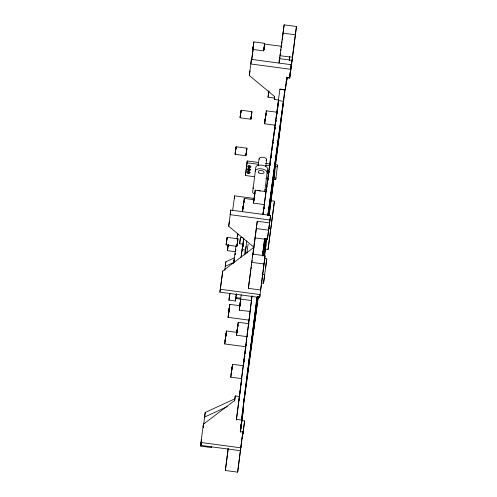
<?xml version="1.0" encoding="UTF-8"?>
<svg xmlns="http://www.w3.org/2000/svg" width="497" height="497" viewBox="0 0 497 497"><rect width="100%" height="100%" fill="white"/><g stroke="black" fill="none" stroke-linecap="round" stroke-linejoin="round"><path stroke-width="0.75" d="M211.647 446.579L211.498 447.573L200.689 446.126L201.018 443.604M246.226 153.418L245.897 155.754L235.087 154.306L235.416 151.784M246.587 150.721L246.916 148.193L236.1 146.745L235.777 149.274M237.243 244.021L236.92 246.357L226.11 244.909L226.52 241.722M237.516 241.983L237.933 238.796L227.123 237.349L226.707 240.536M251.221 116.882L250.898 119.218L240.088 117.77L240.418 115.248M251.588 114.18L251.911 111.657L241.101 110.21L240.685 113.397M235.361 251.718L227.433 250.656L227.85 247.469M263.988 48.544L263.665 50.88L252.855 49.433L253.184 46.911M264.348 45.848L264.677 43.32L253.868 41.872L253.538 44.401M211.498 447.573L211.647 446.356M245.593 346.732L224.719 343.936L225.495 338.047M237.634 332.468L226.452 330.977L225.365 338.879M248.954 320.13L228.073 317.341L228.943 310.594M228.688 312.688L228.583 313.557L228.688 312.843M240.25 305.773L229.807 304.375L229.036 310.265M245.897 155.754L246.226 153.231M236.92 246.357L237.33 243.163M250.898 119.218L251.662 113.415M254.004 199.713L244.307 198.421L243.536 204.304M251.47 300.486L235.746 298.542L236.323 294.013M263.665 50.88L263.994 48.352M241.61 378.546L230.77 377.254L231.546 371.365M243.319 365.742L232.509 364.295L232.391 365.295M247.332 336.686L236.522 335.239L237.299 329.349M250.084 311.476L239.243 310.178L239.983 304.531M249.065 323.721L238.256 322.273L237.386 329.02M254.365 196.551L255.234 190.177L266.044 191.625L264.305 204.584L253.495 203.143L254.874 192.879L254.545 195.402M255.234 190.177L254.458 196.066M275.562 124.225L275.444 125.225L264.634 123.778L265.41 117.895M277.183 112.266L266.373 110.819L266.255 111.819M274.481 98.052L267.995 97.182L268.771 91.293M241.579 378.702L243.288 365.891M250.053 311.625L251.538 300.374M251.445 300.642L252.022 296.113M235.292 253.47L235.199 254.253L235.286 253.675M228.508 314.054L228.434 314.638L228.502 314.21M243.878 201.701L243.952 201.117L243.878 201.546M241.523 256.235L241.617 255.52M241.213 294.665L240.66 299.045M257.26 221.24L253.973 247.257L222.768 270.983L219.898 292.143L259.683 297.467L265.087 255.769L252.762 254.122L252.482 256.452L257.26 221.24L269.585 222.886L267.398 239.281L264.808 238.933L262.478 256.042M262.901 214.455L279.941 89.025L285.346 89.746L286.912 77.377L289.509 77.725L291.609 62.367L291.832 60.292L279.507 58.64L279.233 60.957L284.135 24.85L296.454 26.496L293.168 52.52M296.454 26.496L289.695 78.135L287.098 77.787L286.34 83.341L287.08 77.482M228.142 448.306L225.34 470.504L237.665 472.15L240.952 446.132L240.324 450.698L200.546 445.374L200.906 442.479L240.691 447.803L242.853 431.986L240.262 431.638L241.846 420.058L236.442 419.331L240.343 390.22M203.043 427.103L203.41 424.214L234.615 400.483L235.243 395.916L239.566 396.494M222.768 270.983L219.898 292.143M203.323 427.165L203.503 425.724M203.689 424.276L205.224 412.479L234.876 398.811L235.243 395.916M252.93 254.868L253.973 247.257L228.707 226.234L230.794 210.107L270.573 215.431L267.398 239.281M224.756 270.436L225.849 261.764L234.814 257.632M278.556 100.009L274.232 99.431L274.599 96.542L249.326 75.519L251.414 59.385L291.199 64.709L290.832 67.604M234.292 198.75L234.652 195.855L254.545 198.52M235.802 298.268L235.429 301.008L228.943 300.145L229.807 293.28M237.535 236.491L237.827 234.205M254.507 176.727L245.425 175.509L247.282 160.966L258.633 162.482M247.282 160.966L245.425 175.509M239.66 243.859L240.48 237.355L243.076 237.696M235.429 301.008L236.342 293.739M242.12 249.96L243.636 238.51M241.393 256.52L241.579 255.073M242.853 246.642L243.114 244.561L242.797 247.028M243.306 243.039L243.499 241.523M245.145 251.849L245.375 250.034L242.132 249.6L241.188 256.582M265.087 255.769L260.67 290.012L248.351 288.359L252.762 254.122M280.848 50.868L281.041 49.34M281.234 47.811L282.004 41.686M282.197 40.158L284.135 24.85M264.839 191.507L267.585 168.365A6.107 3.262 7.8 0 0 262.043 165.184A6.107 3.262 7.8 0 0 255.899 166.806L252.644 192.252A6.107 3.262 7.8 0 0 254.029 193.917M236.348 420.071L252.041 295.839M268.343 173.776A0.789 0.665 7.2 0 0 267.858 173.236L267.498 173.167L267.715 172.72A0.944 0.801 7.2 0 1 268.548 173.639L268.641 173.907M268.455 173.118L268.448 172.937A0.789 0.665 7.2 0 0 267.964 172.397L267.603 172.329L267.821 171.881A0.944 0.801 7.2 0 1 268.647 172.589M268.56 172.285L268.554 172.099A0.789 0.665 7.2 0 0 268.069 171.558L267.715 171.49L267.926 171.043A0.944 0.801 7.2 0 1 268.759 171.962M238.889 400.855L241.281 381.951M246.717 338.911L243.636 363.27L244.779 354.939M246.91 337.388L250.177 311.507M263.031 214.617L263.988 207.056L262.963 214.542M263.671 210.461L263.385 212.728L263.634 211.157M263.864 208.951L264.149 206.677M276.574 116.223L276.289 118.491L276.543 116.814M276.767 114.708L277.053 112.44M277.245 110.93L278.488 101.096L266.218 190.73M277.351 110.986L277.543 109.464M277.736 107.948L278.022 105.668M278.314 103.388L278.6 101.108M241.312 420.779L256.918 297.262M247.736 370.874L247.22 374.924L251.985 339.818L251.476 343.868M241.846 420.058L240.461 431.042L243.586 408.205L240.411 432.322M257.378 297.1L248.612 363.934L257.142 296.982M262.72 254.818L264.715 238.939M257.527 296.852L252.973 332.903L257.881 297.02M262.764 255.402L263.348 250.799M264.889 238.566L264.224 243.859L264.938 238.616M268.007 215.282L268.958 207.721L267.926 215.207M263.311 255.688L265.348 239.585L263.155 255.62M268.355 215.773L270.971 195.06L268.15 215.673M263.453 255.47L265.584 238.591M267.833 215.089L284.843 89.914L279.917 89.255M263.938 255.725L264.609 250.438L263.87 255.818M266.237 239.007L264.006 255.719M269.237 215.226L285.328 87.876M285.52 86.341L285.713 84.807M286.005 82.502L286.197 80.968M286.489 78.669L286.682 77.134M274.058 174.112A0.789 0.665 7.2 0 1 274.257 174.068L274.617 174.093L274.518 173.608A0.944 0.801 7.2 0 0 274.033 173.652M274.164 173.273A0.789 0.665 7.2 0 1 274.363 173.236L274.723 173.254L274.624 172.77A0.944 0.801 7.2 0 0 274.145 172.813M274.679 172.397L274.729 171.931A0.944 0.801 7.2 0 0 274.487 171.925M264.503 256.216L266.783 238.628M289.273 60.572L289.745 56.832L292.342 57.18M259.683 297.467L260.049 294.578L220.264 289.254M242.853 431.986L237.665 472.15M243.288 431.048L242.921 433.937L244.617 420.928L242.02 420.58M269.585 222.886L270.573 215.431M273.425 179.255L275.698 179.56L277.556 165.016L275.282 164.712M261.248 282.917L263.547 283.222L264.609 274.779L262.664 274.518M289.509 77.725L291.832 60.292M265.454 249.121L268.051 249.469L274.437 201.179L270.61 200.67M274.437 201.179L268.051 249.469M235.342 152.362L235.236 153.225L235.851 148.504M235.851 148.696L235.957 147.826L235.851 148.541M240.852 112.16L240.958 111.291L240.691 113.186M226.359 242.958L226.11 244.909M226.868 239.293L226.974 238.423L226.713 240.324M200.937 444.181L200.831 445.051L201.061 443.473M253.613 43.823L253.725 42.953L253.458 44.848M227.688 248.705L227.576 249.575L227.756 248.32M228.198 245.04L228.253 244.592M246.152 153.803L246.046 154.673L246.313 152.778M246.661 150.144L246.767 149.274L246.5 151.169M251.662 113.608L251.768 112.738L251.662 113.453M237.678 240.741L237.79 239.871L237.423 242.729M228.502 314.054L228.589 313.421M225.327 339.283L225.222 340.153L225.327 339.445M225.837 335.624L225.949 334.754L225.843 335.469M229.198 309.022L229.31 308.159L229.204 308.867M243.188 206.733L243.083 207.597L243.188 206.889M243.698 203.068L243.803 202.198L243.698 202.913M243.797 202.335L243.878 201.701M263.919 48.93L263.808 49.799L263.913 49.085M264.429 45.27L264.534 44.401L264.429 45.115M243.847 238.33L242.312 250.072M239.759 306.264L239.604 307.481L239.753 306.481M239.858 305.531L239.753 306.4L239.933 305.146M240.368 301.865L240.473 301.002L240.293 302.257M231.385 372.607L231.279 373.477L231.385 372.762M231.894 368.942L232 368.072L231.894 368.786M237.137 330.586L237.026 331.456L237.131 330.741M237.641 326.927L237.752 326.057L237.647 326.771M254.11 198.489L254.004 199.359L254.11 198.645M254.619 194.83L254.725 193.96L254.619 194.669M268.61 92.535L268.504 93.399L268.604 92.69M265.249 119.131L265.143 120.001L265.249 119.286M265.758 115.466L265.864 114.602L265.758 115.31M226.464 462.278L228.222 448.878M265.597 268.001L266.783 258.912L264.839 258.651M235.348 152.287L235.503 151.119M235.69 149.932L235.845 148.771M240.505 114.583L240.231 116.689L240.337 115.975M240.846 112.235L240.467 114.819M253.451 45.059L253.613 43.898M200.943 444.107L201.068 443.175M201.285 441.752L201.546 439.77L201.322 441.516L201.453 440.323M228.036 246.282L228.191 245.12M246.158 153.728L246.313 152.567M246.5 151.38L246.655 150.218M251.314 116.031L251.047 118.137L251.147 117.422M251.501 114.844L251.656 113.683M229.794 293.553L229.446 296.268L229.788 293.907M233.826 262.236L234.168 259.515L233.832 261.876M235.541 251.532L235.702 250.289M236.212 246.816L236.355 245.729M237.243 243.828L237.063 245.276L237.168 244.561M229.123 309.6L229.452 307.078L229.129 309.414M225.408 338.712L225.079 341.234L225.489 338.258M225.762 336.202L226.092 333.673L225.681 336.649M228.688 312.613L228.85 311.451M263.919 48.855L264.081 47.693M243.35 205.491L242.573 211.38L243.306 206.025M264.261 46.507L264.423 45.345M243.263 206.156L242.934 208.678L243.263 206.342M245.282 252.594L246.102 246.338M246.816 240.896L245.089 254.135M240.293 302.443L240.623 299.921L240.206 302.897M240.722 299.306L239.896 305.121M239.933 304.953L240.02 304.294M231.459 372.029L231.136 374.552L231.459 372.222M246.891 253.178L248.121 244.213M254.234 197.489L253.855 200.44L254.184 198.104M231.888 369.016L232.149 366.991L231.894 368.749M232.248 366.376L231.931 368.824M231.732 370.178L231.819 369.519M237.212 330.008L236.883 332.536L237.206 330.201M237.566 327.498L237.895 324.976L237.572 327.312M237.479 328.163L237.641 327.001M265.721 115.876L266.112 112.906M268.684 91.957L268.355 94.48L268.678 92.15M265.323 118.553L264.994 121.082L265.323 118.746M275.885 121.759L276.096 120.168M235.466 151.355L235.597 150.374M226.483 241.958L226.744 240.299M253.234 46.482L253.495 44.525M253.489 44.823L252.998 48.352L253.103 47.644M227.812 247.705L228.067 246.046M246.276 152.803L246.537 151.144M228.937 311.122L229.16 309.432M264.044 47.929L264.429 45.078M225.582 337.718L225.806 336.034M243.219 206.323L243.66 203.478M242.437 249.742L242.586 248.618M240.107 303.965L240.331 302.275M268.641 92.125L268.79 91.001M231.422 372.197L231.863 369.352M265.28 118.721L266.007 113.521L265.684 115.857M237.168 330.176L237.516 327.927M265.497 117.565L265.647 116.441M235.597 150.417L235.727 149.398M235.46 151.653L235.59 150.684M240.461 115.118L240.591 114.099M240.598 113.881L240.728 112.862M226.483 242.256L226.613 241.238M226.613 241.014L226.75 240.001M253.228 46.78L253.358 45.761M227.943 246.767L228.073 245.748M246.276 153.101L246.406 152.082M246.406 151.865L246.543 150.846M251.407 115.329L251.538 114.31M251.271 116.565L251.401 115.546M237.56 241.449L237.168 244.599M237.293 243.704L237.423 242.685M264.174 46.991L264.305 45.972M264.037 48.228L264.168 47.209M228.806 311.986L228.943 310.967M228.949 310.749L229.167 308.923M228.713 312.787L228.943 311.01M225.588 337.345L225.812 335.525M243.443 204.789L243.667 202.969M225.433 338.83L225.582 337.562M243.207 206.833L243.443 205.006M242.368 249.78L242.517 248.668M244.717 254.924L245.375 250.034M254.135 198.589L254.365 196.769M239.883 305.63L240.113 303.81M240.113 303.592L240.728 298.933M268.635 92.635L268.858 90.963M265.51 117.037L265.733 115.366M265.274 119.23L265.504 117.41M265.504 117.186L265.634 116.174M231.639 370.886L231.385 372.8M231.639 370.663L231.869 368.842M231.409 372.707L231.639 370.93M237.255 329.884L237.386 328.865M237.392 328.647L237.616 326.821M240.343 116.012L240.498 114.795M230.794 210.107L230.167 214.673L269.952 219.997M251.414 59.385L250.792 63.958L290.571 69.282M226.433 242.573L226.52 241.933M228.707 226.234L229.334 221.668M249.326 75.519L249.954 70.953M251.513 60.895L253.178 48.718M253.103 47.675L253.7 44.91M251.563 60.746L253.228 48.563M253.439 47.041L253.644 45.519M200.546 445.374L203.41 424.214M232.677 210.318L234.652 195.855M205.224 412.479L204.602 417.051L227.359 406.558M225.849 261.764L225.222 266.33L233.497 262.515M227.843 247.68L227.433 250.656M228.036 246.071L228.198 244.853L228.123 245.431M203.348 427.091L203.559 425.569M251.153 117.46L251.308 116.242M233.596 263.534L236.013 245.872M236.957 238.964L237.696 233.59M228.943 300.145L229.881 293.249M234.093 262.478L234.304 260.944M235.143 254.818L235.348 253.29M235.665 250.991L235.876 249.463M263.913 49.122L264.075 47.905M228.85 311.662L228.073 317.341M229.042 310.053L229.807 304.375M243.536 204.093L244.307 198.421M225.719 336.326L226.452 330.977M225.358 339.389L224.719 343.936M240.48 237.355L239.61 243.747L242.853 244.182L241.02 257.539M241.511 256.551L241.716 255.029M258.167 165.631L259.105 158.779M254.234 197.787L253.495 203.143M254.458 195.855L254.619 194.638M268.765 91.504L268.243 95.474M239.858 305.723L240.02 304.506M265.41 118.106L264.634 123.778M265.597 116.497L266.373 110.819M231.732 369.967L232.509 364.295M237.131 330.778L237.293 329.561L236.522 335.239M237.485 327.952L238.256 322.273M278.91 63.032L279.507 58.64M248.351 288.359L250.743 270.853M250.954 269.331L251.265 267.051M251.476 265.528L251.681 264M251.998 261.72L252.203 260.198M252.513 257.912L252.725 256.39M274.232 99.431L274.543 97.151M279.283 62.287L280.01 56.962M280.221 55.434L280.532 53.154M265.733 166.644L266.672 159.792M234.565 401.091L234.876 398.811M225.34 470.504L226.365 463.03M227.62 453.401L227.682 452.935M267.498 173.167L267.672 173.055A0.944 0.801 7.2 0 1 268.504 173.969M267.56 172.701L267.895 172.9A0.789 0.665 7.2 0 1 268.386 173.441L268.349 173.956M267.603 172.329L267.784 172.217A0.944 0.801 7.2 0 1 268.61 173.13M267.666 171.863L268.001 172.061A0.789 0.665 7.2 0 1 268.492 172.602M267.715 171.49L267.889 171.378A0.944 0.801 7.2 0 1 268.641 171.881M267.771 171.024L268.107 171.223A0.789 0.665 7.2 0 1 268.597 171.763L268.281 174.565A0.634 0.534 7.2 0 0 268.678 175M263.944 208.858L264.155 207.33M264.367 205.795L264.578 204.261M266.361 191.239L266.672 188.941M266.883 187.406L267.094 185.878M267.405 183.579L267.616 182.045M267.827 180.51L268.138 178.218M268.349 176.683L268.666 174.385M268.871 172.85L269.082 171.322M269.399 169.023L269.61 167.489M269.815 165.955L270.132 163.662M270.343 162.128L270.654 159.829M270.865 158.294L271.076 156.766M271.387 154.468L271.598 152.933M271.915 150.634L272.126 149.106M272.331 147.572L272.648 145.273M272.859 143.739L273.064 142.21M273.275 140.676L273.592 138.377M273.903 136.079L274.114 134.55M274.642 130.717L274.325 133.016L274.605 131.512M274.847 129.183L275.058 127.654M275.375 125.356L275.58 123.821M275.792 122.287L276.003 120.759M263.478 212.822L263.69 211.281M267.914 180.38L268.125 178.852M268.442 176.559L268.647 175.037M268.964 172.745L269.169 171.216M269.902 165.874L270.113 164.345M270.424 162.053L270.635 160.525M270.946 158.239L271.157 156.71M271.362 155.182L271.573 153.654M272.412 147.547L272.617 146.019M272.934 143.732L273.139 142.204M273.35 140.676L273.561 139.148M244.984 353.423L245.294 351.149M245.506 349.633L245.816 347.366M246.021 345.85L246.232 344.334M246.543 342.06L246.748 340.544M243.381 365.662L244.319 358.846M244.53 357.591L244.729 355.815M245.046 353.802L245.251 352.031M245.568 350.018L245.767 348.242M246.077 345.968L246.288 344.452M241.374 381.193L241.79 378.155M243.555 365.239L243.766 363.723M244.077 361.443L244.282 359.921M244.599 357.647L244.804 356.125M240.585 389.021L240.759 387.182M241.107 385.194L241.281 383.38M241.592 381.106L241.803 379.584M263.627 245.86L263.832 244.319M264.149 242.014L264.361 240.473M262.708 253.34L262.919 251.824M263.124 250.308L263.435 248.034M263.64 246.518L263.95 244.251M264.155 242.735L264.466 240.461M262.64 255.688L265.019 238.579M285.346 89.746L287.005 77.65M263.087 255.551L265.386 238.753M268.622 215.642L274.779 172.788M274.884 171.95L274.506 172.061M263.559 255.514L265.858 238.722M268.995 215.816L274.474 172.888A0.789 0.665 7.2 0 0 274.027 173.024M274.617 174.093L274.474 173.944A0.944 0.801 7.2 0 0 273.996 173.987M274.673 173.627L274.294 173.739A0.789 0.665 7.2 0 0 274.102 173.776M274.723 173.254L274.58 173.105A0.944 0.801 7.2 0 0 274.102 173.149M257.949 297.082L253.364 332.064L258.192 296.821M263.609 255.713L265.914 238.858M263.851 255.452L266.156 238.597M258.297 296.591L241.306 421.618M240.784 425.426L240.995 423.904M264.41 256.011L265.963 244.667M277.556 165.016L277.301 166.843L275.034 166.538M275.698 179.56L275.947 177.733M289.695 78.135L293.795 47.954M244.617 420.928L242.287 438.354L242.567 436.018L242.505 436.335M266.783 258.912L263.547 283.222M235.777 149.081L236.1 146.745M240.411 115.434L240.088 117.77M240.778 112.546L241.101 110.21M235.416 151.97L235.087 154.306M253.178 47.097L252.855 49.433M253.545 44.208L253.868 41.872M226.8 239.678L227.123 237.349M201.012 443.796L200.689 446.126M201.378 440.901L201.552 439.565M251.588 113.993L251.911 111.657M246.587 150.529L246.916 148.193M264.354 45.656L264.677 43.32M237.609 241.126L237.933 238.796M243.623 203.453L243.803 202.117M228.583 313.638L228.763 312.302M242.803 246.574L242.983 245.269M239.672 307.171L239.243 310.178M231.204 374.241L230.77 377.254M289.745 56.832L289.304 60.038M201.453 440.361L201.546 439.708M243.797 202.117L243.884 201.546M228.502 314.21L228.583 313.638M276.928 113.975L277.065 112.999M241.523 256.371L241.61 255.787M268.107 96.449L267.995 97.182M255.079 171.279L255.396 170.459A6.107 3.262 7.8 0 1 261.546 168.837A6.107 3.262 7.8 0 1 267.088 172.018L267.187 172.9M264.833 190.165L265.149 189.338M283.004 33.113L295.324 34.765M263.957 43.96L281.557 46.314M279.997 55.695L289.726 56.993M278.482 100.587L283.414 101.251M265.448 163.395L269.989 164.004M247.034 162.792L258.384 164.308M265.951 165.321L269.734 165.83M265.858 178.243L268.132 178.547M268.759 228.216L270.703 228.471M256.259 228.545L268.585 230.192M255.042 237.889L264.771 239.187M251.637 262.341L263.963 263.988M235.864 297.541L240.753 298.194M268.666 174.484L268.479 174.112M268.628 174.82L268.436 174.447M253.041 187.717L253.147 188.599M268.535 172.422L268.498 172.888A0.634 0.534 7.2 0 0 268.622 173.149M268.43 173.26L268.43 173.391A0.634 0.534 7.2 0 0 268.678 173.751M268.324 174.099L268.324 174.23A0.634 0.534 7.2 0 0 268.573 174.59M259.167 159.326A3.814 2.038 7.8 0 1 263.634 157.35A3.814 2.038 7.8 0 1 266.038 160.736M268.666 172.813A0.634 0.534 7.2 0 1 268.535 172.552M268.635 174.087A0.634 0.534 7.2 0 1 268.392 173.726M258.03 190.587A2.945 1.572 7.8 0 1 260.223 191.041M275.127 127.698L274.934 129.232L275.127 127.698M246.344 381.864L243.865 401.52L254.352 323.367L246.344 381.864M270.461 196.762L268.069 215.661L283.458 101.761L270.461 196.762M272.474 184.101L268.498 215.549L280.097 128.363L272.474 184.101M248.078 167.035A1.634 0.876 7.8 0 0 250.842 167.011A1.634 0.876 7.8 0 0 248.991 165.681A1.634 0.876 7.8 0 0 248.078 167.035M247.711 169.974A1.634 0.876 7.8 0 0 250.469 169.949A1.634 0.876 7.8 0 0 248.618 168.62A1.634 0.876 7.8 0 0 247.711 169.974M247.338 172.913A1.634 0.876 7.8 0 0 250.103 172.881A1.634 0.876 7.8 0 0 248.245 171.558A1.634 0.876 7.8 0 0 247.338 172.913M248.556 166.855A1.006 0.534 7.8 0 0 250.246 166.843A1.006 0.534 7.8 0 0 249.109 166.029A1.006 0.534 7.8 0 0 248.556 166.855M248.183 169.794A1.006 0.534 7.8 0 0 249.879 169.781A1.006 0.534 7.8 0 0 248.742 168.961A1.006 0.534 7.8 0 0 248.183 169.794M247.81 172.732A1.006 0.534 7.8 0 0 249.506 172.714A1.006 0.534 7.8 0 0 248.37 171.9A1.006 0.534 7.8 0 0 247.81 172.732M258.931 172.906A2.945 1.572 7.8 0 0 263.907 172.857A2.945 1.572 7.8 0 0 260.571 170.465A2.945 1.572 7.8 0 0 258.931 172.906"/></g></svg>
